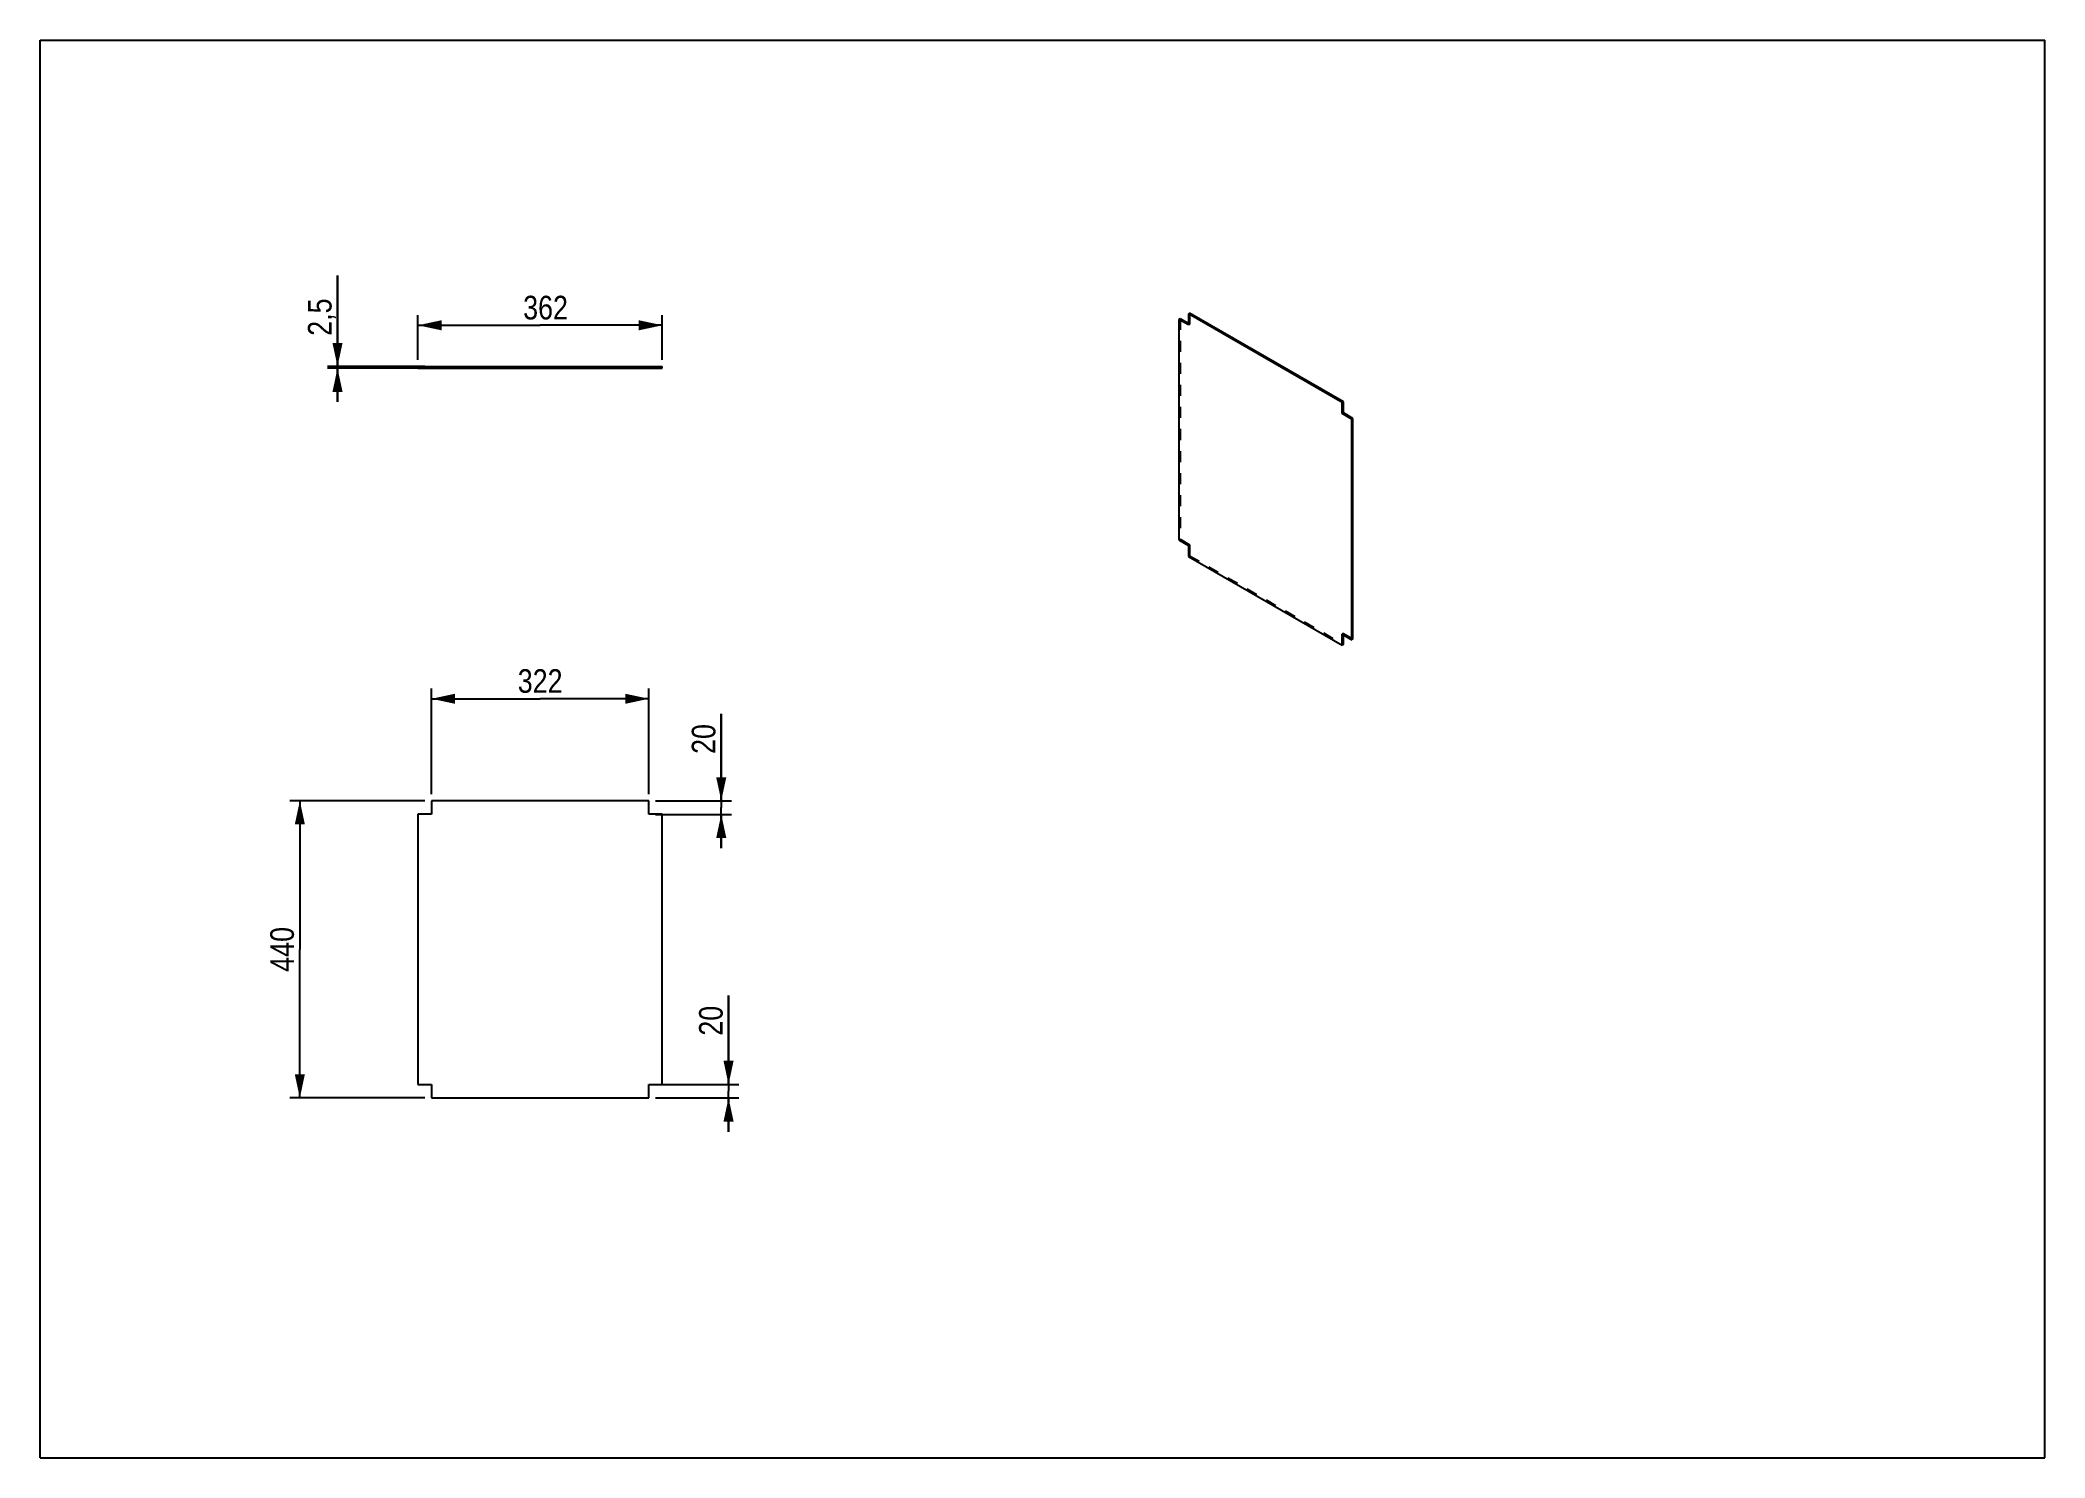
# Model space of a CAD drawing. Header units: millimetres. Extents: x 0 to 297, y 0 to 210.
import ezdxf

# ---------------------------------------------------------------- set-up
doc = ezdxf.new("R2010")
doc.units = ezdxf.units.MM
doc.header["$LTSCALE"] = 16.335
doc.linetypes.add('HIDDEN', pattern=[0.2, 0.1, -0.1])
doc.layers.get('0').update_dxf_attribs({"linetype": 'CONTINUOUS'})
doc.layers.add('DEFAULT_2', color=8, linetype='HIDDEN')
doc.styles.get("Standard").update_dxf_attribs({"font": 'txt', "width": 0.85})
doc.dimstyles.new('DIMSTYLE_1', dxfattribs={"dimtxt": 3.5, "dimasz": 3.5, "dimexe": 1.5, "dimexo": 1, "dimgap": 0.875, "dimtad": 1, "dimlfac": 10, "dimtxsty": 'STANDARD', "dimblk": '_FILLED', "dimblk1": '_FILLED', "dimblk2": '_FILLED', "dimcen": 0.09, "dimadec": 0, "dimazin": 0, "dimtp": 0.01, "dimtm": 0.01, "dimtfac": 1, "dimtofl": 0, "dimtmove": 0, "dimatfit": 3, "dimldrblk": '_FILLED', "dimfxl": 1, "dimtolj": 1, "dimarcsym": 0})

# ---------------------------------------------------------------- blocks, each defined once
blk = doc.blocks.new('_FILLED')
at = {"color": 0, "linetype": 'BYBLOCK'}
blk.add_solid([(0, 0), (-1, 0.214), (-1, -0.214)], dxfattribs=at)
blk = doc.blocks.new('*D0')
at = {"color": 2, "linetype": 'CONTINUOUS'}
for p, q in [((44.06, 161.65), (44.06, 175.12)), ((44.06, 175.12), (44.06, 161.52)), ((56.98, 161.65), (42.56, 161.65)), ((56.98, 161.4), (42.56, 161.4)), ((44.06, 156.4), (44.06, 161.52)), ((44.06, 161.4), (44.06, 156.4))]:
    blk.add_line(p, q, dxfattribs=at)
at = {"color": 2, "linetype": 'CONTINUOUS', "xscale": 3.5, "yscale": 3.5, "zscale": 3.5}
for p, rotation in [((44.06, 161.65), 270), ((44.06, 161.4), 90)]:
    blk.add_blockref('_FILLED', p, dxfattribs=dict(at, rotation=rotation))
at = {"color": 2, "linetype": 'CONTINUOUS', "insert": (39.68, 166.2), "char_height": 3.5, "width": 8.925, "attachment_point": 1, "rotation": 90, "line_spacing_factor": 0.9}
blk.add_mtext('2,5', dxfattribs=at)
blk = doc.blocks.new('*D1')
at = {"color": 2, "linetype": 'CONTINUOUS'}
for p, q in [((55.98, 162.65), (55.98, 169.26)), ((55.98, 167.76), (74.08, 167.76)), ((92.18, 167.76), (74.08, 167.76)), ((92.18, 162.65), (92.18, 169.26))]:
    blk.add_line(p, q, dxfattribs=at)
at = {"color": 2, "linetype": 'CONTINUOUS', "xscale": 3.5, "yscale": 3.5, "zscale": 3.5, "rotation": 180}
blk.add_blockref('_FILLED', (55.98, 167.76), dxfattribs=at)
at = {"color": 2, "linetype": 'CONTINUOUS', "xscale": 3.5, "yscale": 3.5, "zscale": 3.5}
blk.add_blockref('_FILLED', (92.18, 167.76), dxfattribs=at)
at = {"color": 2, "linetype": 'CONTINUOUS', "insert": (74.88, 172.13), "char_height": 3.5, "width": 8.925, "attachment_point": 2, "line_spacing_factor": 0.9}
blk.add_mtext('362', dxfattribs=at)
blk = doc.blocks.new('*D2')
at = {"color": 2, "linetype": 'CONTINUOUS'}
for p, q in [((56.98, 97.32), (36.98, 97.32)), ((38.48, 97.32), (38.48, 75.32)), ((38.48, 53.32), (38.48, 75.32)), ((56.98, 53.32), (36.98, 53.32))]:
    blk.add_line(p, q, dxfattribs=at)
at = {"color": 2, "linetype": 'CONTINUOUS', "xscale": 3.5, "yscale": 3.5, "zscale": 3.5}
for p, rotation in [((38.48, 97.32), 90), ((38.48, 53.32), 270)]:
    blk.add_blockref('_FILLED', p, dxfattribs=dict(at, rotation=rotation))
at = {"color": 2, "linetype": 'CONTINUOUS', "insert": (34.1, 75.32), "char_height": 3.5, "width": 8.925, "attachment_point": 2, "rotation": 90, "line_spacing_factor": 0.9}
blk.add_mtext('440', dxfattribs=at)
blk = doc.blocks.new('*D3')
at = {"color": 2, "linetype": 'CONTINUOUS'}
for p, q in [((57.98, 98.32), (57.98, 113.94)), ((90.18, 98.32), (90.18, 113.94)), ((57.98, 112.44), (74.08, 112.44)), ((90.18, 112.44), (74.08, 112.44))]:
    blk.add_line(p, q, dxfattribs=at)
at = {"color": 2, "linetype": 'CONTINUOUS', "xscale": 3.5, "yscale": 3.5, "zscale": 3.5, "rotation": 180}
blk.add_blockref('_FILLED', (57.98, 112.44), dxfattribs=at)
at = {"color": 2, "linetype": 'CONTINUOUS', "xscale": 3.5, "yscale": 3.5, "zscale": 3.5}
blk.add_blockref('_FILLED', (90.18, 112.44), dxfattribs=at)
at = {"color": 2, "linetype": 'CONTINUOUS', "insert": (74.08, 116.82), "char_height": 3.5, "width": 8.925, "attachment_point": 2, "line_spacing_factor": 0.9}
blk.add_mtext('322', dxfattribs=at)
blk = doc.blocks.new('*D4')
at = {"color": 2, "linetype": 'CONTINUOUS'}
for p, q in [((100.91, 97.32), (100.91, 110.22)), ((100.91, 110.22), (100.91, 96.32)), ((91.18, 97.32), (102.41, 97.32)), ((91.18, 95.32), (102.41, 95.32)), ((100.91, 90.32), (100.91, 96.32)), ((100.91, 95.32), (100.91, 90.32))]:
    blk.add_line(p, q, dxfattribs=at)
at = {"color": 2, "linetype": 'CONTINUOUS', "xscale": 3.5, "yscale": 3.5, "zscale": 3.5}
for p, rotation in [((100.91, 97.32), 270), ((100.91, 95.32), 90)]:
    blk.add_blockref('_FILLED', p, dxfattribs=dict(at, rotation=rotation))
at = {"color": 2, "linetype": 'CONTINUOUS', "insert": (96.54, 104.27), "char_height": 3.5, "width": 5.95, "attachment_point": 1, "rotation": 90, "line_spacing_factor": 0.9}
blk.add_mtext('20', dxfattribs=at)
blk = doc.blocks.new('*D5')
at = {"color": 2, "linetype": 'CONTINUOUS'}
for p, q in [((101.99, 55.32), (101.99, 68.49)), ((101.99, 68.49), (101.99, 54.32)), ((91.18, 55.32), (103.49, 55.32)), ((101.99, 48.32), (101.99, 54.32)), ((91.18, 53.32), (103.49, 53.32)), ((101.99, 53.32), (101.99, 48.32))]:
    blk.add_line(p, q, dxfattribs=at)
at = {"color": 2, "linetype": 'CONTINUOUS', "xscale": 3.5, "yscale": 3.5, "zscale": 3.5}
for p, rotation in [((101.99, 55.32), 270), ((101.99, 53.32), 90)]:
    blk.add_blockref('_FILLED', p, dxfattribs=dict(at, rotation=rotation))
at = {"color": 2, "linetype": 'CONTINUOUS', "insert": (97.62, 62.54), "char_height": 3.5, "width": 5.95, "attachment_point": 1, "rotation": 90, "line_spacing_factor": 0.9}
blk.add_mtext('20', dxfattribs=at)

msp = doc.modelspace()

# ---------------------------------------------------------------- linework, layer by layer
at = {"color": 7, "linetype": 'CONTINUOUS'}
for p, q in [((0, 0), (0, 210)), ((0, 210), (297, 210)), ((297, 0), (297, 210)), ((170.3005, 169.5509), (170.1237, 169.4489)), ((170.1237, 169.4489), (170.1237, 167.8159)), ((192.8926, 156.3035), (170.1237, 169.4489)), ((193.0694, 156.4056), (170.3005, 169.5509)), ((168.8862, 168.7344), (168.7095, 168.6323)), ((168.7095, 168.6323), (168.7095, 135.9722)), ((170.1237, 167.8159), (168.7095, 168.6323)), ((170.1237, 168.02), (168.8862, 168.7344)), ((55.9755, 161.3999), (55.9755, 161.6499)), ((55.9755, 161.6499), (92.1755, 161.6499)), ((55.9755, 161.3999), (92.1755, 161.3999)), ((57.9755, 161.3999), (57.9755, 161.6499)), ((90.1755, 161.3999), (90.1755, 161.6499)), ((92.1755, 161.3999), (92.1755, 161.6499)), ((193.0694, 156.4056), (192.8926, 156.3035)), ((192.8926, 154.6705), (192.8926, 156.3035)), ((193.0694, 154.7726), (192.8926, 154.6705)), ((194.3068, 153.854), (192.8926, 154.6705)), ((193.0694, 154.7726), (193.0694, 156.4056)), ((194.4836, 153.9561), (193.0694, 154.7726)), ((194.4836, 153.9561), (194.3068, 153.854)), ((194.3068, 121.1939), (194.3068, 153.854)), ((194.4836, 121.296), (194.4836, 153.9561)), ((168.7095, 135.9722), (170.1237, 135.1558)), ((170.1237, 135.1558), (170.1237, 133.5228)), ((170.1237, 133.5228), (192.8926, 120.3774)), ((192.8926, 122.0104), (194.3068, 121.1939)), ((192.8926, 120.3774), (192.8926, 122.0104)), ((193.0694, 120.4795), (193.0694, 121.9084)), ((193.0694, 120.4795), (192.8926, 120.3774)), ((194.4836, 121.296), (194.3068, 121.1939)), ((55.9755, 95.3244), (55.9755, 55.3244)), ((57.9755, 95.3244), (55.9755, 95.3244)), ((57.9755, 97.3244), (57.9755, 95.3244)), ((90.1755, 97.3244), (57.9755, 97.3244)), ((90.1755, 95.3244), (90.1755, 97.3244)), ((92.1755, 95.3244), (90.1755, 95.3244)), ((92.1755, 55.3244), (92.1755, 95.3244)), ((55.9755, 55.3244), (57.9755, 55.3244)), ((57.9755, 55.3244), (57.9755, 53.3244)), ((90.1755, 55.3244), (92.1755, 55.3244)), ((90.1755, 53.3244), (90.1755, 55.3244)), ((57.9755, 53.3244), (90.1755, 53.3244)), ((0, 0), (297, 0))]:
    msp.add_line(p, q, dxfattribs=at)
at = {"layer": 'DEFAULT_2', "color": 8, "linetype": 'HIDDEN'}
for p, q in [((170.3005, 169.5509), (170.3005, 167.9179)), ((168.8862, 168.7344), (168.8862, 136.0743)), ((170.3005, 167.9179), (170.1237, 168.02)), ((170.3005, 167.9179), (170.1237, 167.8159)), ((168.8862, 136.0743), (168.7095, 135.9722)), ((168.8862, 136.0743), (170.3005, 135.2578)), ((170.3005, 135.2578), (170.1237, 135.1558)), ((170.3005, 135.2578), (170.3005, 133.6248)), ((170.3005, 133.6248), (170.1237, 133.5228)), ((170.3005, 133.6248), (193.0694, 120.4795)), ((193.0694, 122.1125), (192.8926, 122.0104)), ((193.0694, 122.1125), (194.4836, 121.296)), ((193.0694, 121.9084), (193.0694, 122.1125))]:
    msp.add_line(p, q, dxfattribs=at)

# ---------------------------------------------------------------- dimensions: what is measured, and where the dimension line sits
at = {"color": 2, "linetype": 'CONTINUOUS'}
for base, p1, p2, angle, picture, middle in [((44.0551, 161.6499), (57.9755, 161.3999), (57.9755, 161.6499), 90, '*D0', (44.0551, 170.7525)), ((57.9755, 112.443), (90.1755, 97.3244), (57.9755, 97.3244), 180, '*D3', (74.0755, 112.443)), ((100.9137, 97.3244), (90.1755, 95.3244), (90.1755, 97.3244), 90, '*D4', (100.9137, 107.2494)), ((38.4789, 53.3244), (57.9755, 97.3244), (57.9755, 53.3244), 270, '*D2', (38.4789, 75.3244)), ((101.9906, 55.3244), (90.1755, 53.3244), (90.1755, 55.3244), 90, '*D5', (101.9906, 65.5116))]:
    dim = msp.add_linear_dim(base=base, p1=p1, p2=p2, angle=angle, dimstyle='DIMSTYLE_1', dxfattribs=at)
    dim.commit()
    dim.dimension.update_dxf_attribs({"geometry": picture, "text_midpoint": middle, "dimtype": 160})
dim = msp.add_linear_dim(base=(92.1755, 167.7586), p1=(55.9755, 161.6499), p2=(92.1755, 161.6499), dimstyle='DIMSTYLE_1', dxfattribs=at)
dim.commit()
dim.dimension.update_dxf_attribs({"geometry": '*D1', "text_midpoint": (74.8829, 167.7586), "dimtype": 160})

doc.saveas('drawing.dxf')
